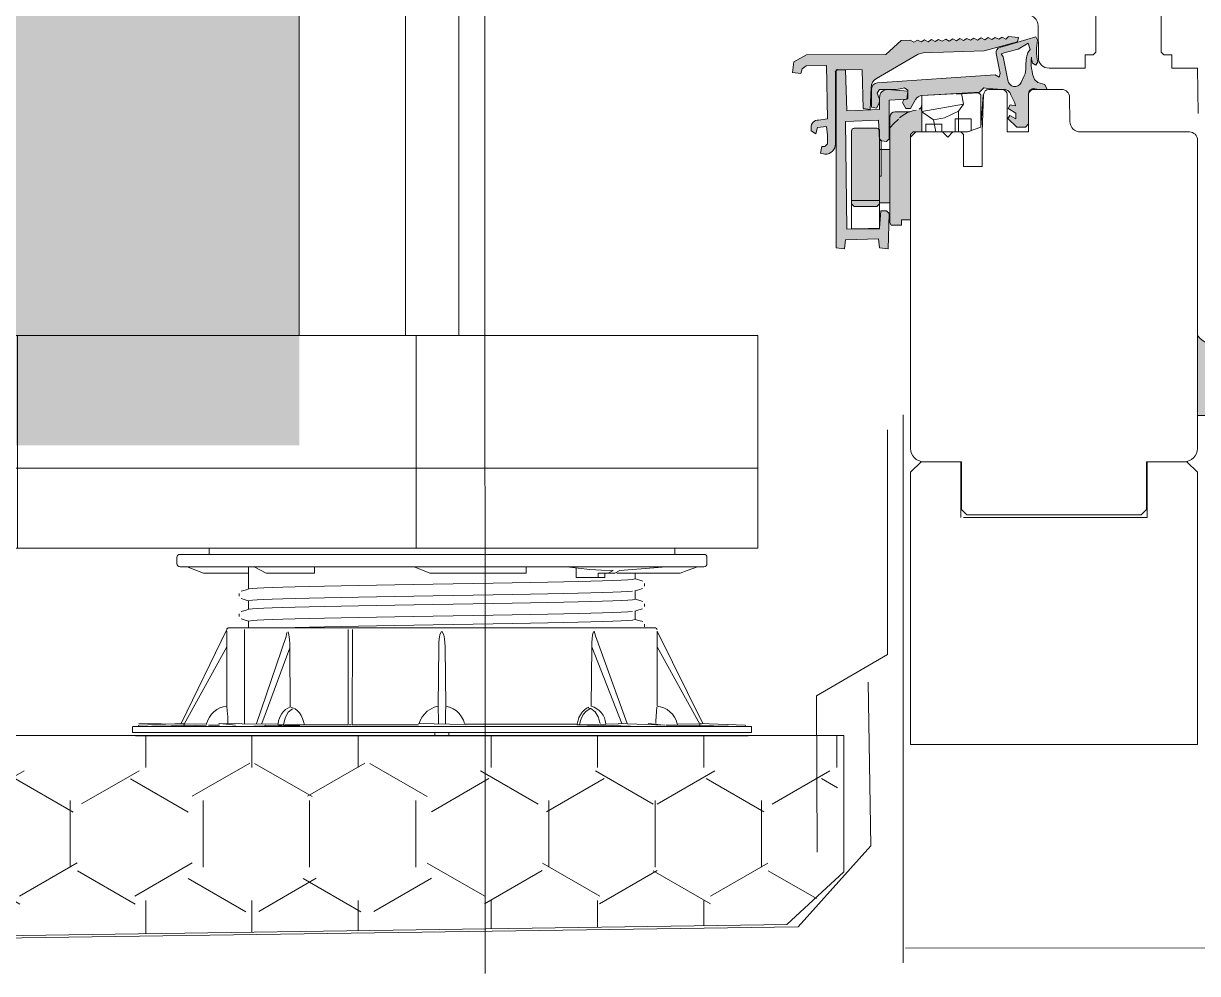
# Model space of a CAD drawing. Header units: metres. Extents: x -0.64 to 0.89, y -0.01 to 0.61.
# Drawn here: x 0.322104 to 0.326521, y 0.578645 to 0.582219 of the extents above; entities that cross this region are included whole.
import ezdxf
from ezdxf.xclip import XClip

# ---------------------------------------------------------------- set-up
doc = ezdxf.new("R2010")
doc.units = ezdxf.units.M
doc.header["$MEASUREMENT"] = 0
doc.header["$XCLIPFRAME"] = 0
doc.linetypes.add('Strich 2', pattern=[0.0028222222222216, 0.0014111111111108, -0.0014111111111108])
doc.linetypes.add('Strichlinie', pattern=[0.0015, 0.001, -0.0005])
for name, color, linetype in [('010 Aussenwände', 7, 'Continuous'), ('011_Stift 1.Grau', 7, 'Continuous'), ('011_Stift 1.Grau Neu', 7, 'Continuous'), ('013 Fenster', 7, 'Continuous'), ('015 Innenwände', 7, 'Continuous'), ('015 Innenwände Bauteilschraffuren', 7, 'Continuous'), ('030 Bodenaufbauten', 7, 'Continuous'), ('030 Bodenaufbauten Bauteilschraffuren', 7, 'Continuous'), ('915 Layout Zeichnungen Neu', 7, 'Continuous')]:
    doc.layers.add(name, color=color, linetype=linetype)
doc.linetypes.add('Bitumen - 1-Lag. 1_5', pattern='A,0,[6,51.6.4.1 Schutzraum1.Shx,S=1.587301587301587e-05,R=0,X=0,Y=0],-0.002,0', length=0.002)
doc.linetypes.add('Bitumen - 1-Lag. 3cm', pattern='A,0,[5,51.6.4.1 Schutzraum1.Shx,S=7.936507936507936e-06,R=0,X=0,Y=0],-0.001,0', length=0.001)
doc.linetypes.add('Bitumen - 2-Lag Details', pattern='A,0,[7,51.6.4.1 Schutzraum1.Shx,S=2.380952380952381e-05,R=0,X=0,Y=0],-0.003,0', length=0.003)

# ---------------------------------------------------------------- blocks, each defined once
blk = doc.blocks.new('Zeichnung_4_3', base_point=(-3.231419911170223, 0.5250452324629931))
at = {"layer": '010 Aussenwände', "linetype": 'Continuous', "lineweight": 0, "true_color": 0x000a16}
blk.add_hatch(color=168, dxfattribs=at).paths.add_polyline_path([(0.3215416671471121, 0.5806313476662766), (0.3231416675602303, 0.5806313476662766), (0.3231416675602303, 0.5888474517896617), (0.3215416672726359, 0.5888474517896617)])
at = {"layer": '011_Stift 1.Grau Neu', "linetype": 'Continuous', "lineweight": 13}
h = blk.add_hatch(color=7, dxfattribs=at)
h.paths.add_polyline_path([(0.3253171912477471, 0.5819952993964939, 0.3911943836921993), (0.3252944227863246, 0.5819702043645901), (0.325294937547747, 0.581904128516494), (0.3253137796797465, 0.5818995361870952), (0.3253215184877472, 0.5819141885764939, 0.2293752808464642), (0.3253224508075845, 0.5819402809402185), (0.3253153464277472, 0.5819564279964938), (0.3253244996477473, 0.5819704552164939), (0.3253878727677471, 0.5819704552164939), (0.3254024494788439, 0.5819722528153956), (0.3254183944877473, 0.5819762462364938), (0.3254307087800403, 0.5819680591410025), (0.3254309829477471, 0.5819349077964939), (0.3254164086077469, 0.5819308747164939), (0.3254112124553243, 0.5819218747164938), (0.3254242246077474, 0.5818993370164939), (0.3254415451017847, 0.5818993370164939), (0.3254606874277473, 0.5819324925094662, -0.2493042615822575), (0.3254843697497365, 0.581948028384519), (0.3257003308877473, 0.5819598986564939), (0.3257166966877474, 0.581976264436494), (0.3257328308256175, 0.5819734195591112), (0.3257877106277469, 0.5819704181364939, -0.348269757433644), (0.3258194143251858, 0.5819502881199241), (0.3258339919877473, 0.5819199169564939), (0.3258365864116972, 0.5819092937181328), (0.3258164027877473, 0.5819127227964939), (0.3258087540666827, 0.5818990546715589), (0.3258381346077472, 0.5818809390964939), (0.3258378281077472, 0.5818599210564939), (0.3258156822277471, 0.5818720487564939), (0.3258070841999565, 0.5818617725422813), (0.3258413860077471, 0.5818287015564939), (0.3258739359277474, 0.5818287015564939), (0.3258851938284355, 0.5818411159910521), (0.3258851875077471, 0.5819510403564939, -0.5058959464641909), (0.3259085025513007, 0.5819732449515541), (0.3259249910877475, 0.5819703375764939), (0.3259549912677473, 0.5819703376164939), (0.3259465701235431, 0.5819884971474324), (0.3259201618677476, 0.5819966972764938), (0.3259075320118465, 0.582008347985497, -0.1269273573634991), (0.3258966668955146, 0.5820914908988903, 0.03368388167557088), (0.325899952079622, 0.5820689583032371), (0.3259124100950128, 0.5820614267156524), (0.3259206207328957, 0.5820738642423272, -0.1221985569885546), (0.3259195277802776, 0.5821559854822881), (0.3259131989138409, 0.5821684146703998), (0.3257780299677471, 0.5821285916564939, 0.3886913043551709), (0.325763510192687, 0.5821058001929406), (0.3257788435877473, 0.5820298401164938), (0.325774687536537, 0.5820165995342252), (0.3257595174477474, 0.5820250362164939)])
h.paths.add_polyline_path([(0.3257819853677471, 0.5821043413564939), (0.325797475027747, 0.5821089553364939), (0.3258465086277469, 0.5821220938364939), (0.3258843245677472, 0.5821439268764939), (0.3258917486077473, 0.5821201575364939), (0.3258828843057073, 0.582109800199567, 0.08385906156822966), (0.3258756539629686, 0.5820547004073847, -0.1219092960620485), (0.3258690016088739, 0.5820218057731855), (0.325857148087747, 0.5819963858364938, -0.765520075762058), (0.3258076961505565, 0.5820049625259264), (0.3257900475277471, 0.582093509956494)], flags=0)
at = {"layer": '013 Fenster', "linetype": 'Continuous', "lineweight": 0, "true_color": 0x2f2f2f}
blk.add_hatch(color=250, dxfattribs=at).paths.add_polyline_path([(0.3267211898452729, 0.5807444448482191), (0.3267211891505464, 0.5810444466811778, -0.4584864010095686), (0.3265211891190325, 0.5810444491407414), (0.3265211898452685, 0.5807444466811779)])
at = {"layer": '015 Innenwände Bauteilschraffuren', "linetype": 'Continuous', "lineweight": 0, "true_color": 0x000000}
h = blk.add_hatch(dxfattribs=at)
h.set_pattern_fill('Dämmstoff__Polystyrol_XP_F1', color=18, style=0, pattern_type=2)
h.set_pattern_definition([(90.0000000000002, (-3.231419911170223, 0.5250452324629931), (-0.0004330127018922201, 0), [0.00025, -0.0005]), (90.0000000000002, (-3.231636417517283, 0.5254202324629931), (-0.0004330127018922201, 0), [0.00025, -0.0005]), (150.0000000000003, (-3.231419911170223, 0.525295232462993), (0.0002165063509461079, 0.0003750000000000019), [0.00025, -0.0005]), (150.0000000000003, (-3.231852923864343, 0.525295232462993), (0.0002165063509461079, 0.0003750000000000019), [0.00025, -0.0005]), (210.0000000000005, (-3.231419911170223, 0.5250452324629931), (-0.0002165063509461131, 0.0003749999999999989), [0.00025, -0.0005]), (210.0000000000005, (-3.231852923864343, 0.5250452324629931), (-0.0002165063509461131, 0.0003749999999999989), [0.00025, -0.0005])])
h.paths.add_polyline_path([(0.3211416680040986, 0.5795405352726714), (0.3211416680040986, 0.5787744848788887), (0.3249759332859465, 0.5788296054533507), (0.3251905801291199, 0.5790276598741291), (0.3251905801291199, 0.5795405352726714)])
at = {"layer": '030 Bodenaufbauten Bauteilschraffuren', "linetype": 'Continuous', "lineweight": 0, "true_color": 0x000000}
h = blk.add_hatch(dxfattribs=at)
h.set_pattern_fill('Kunststein__Betonwerkste_25', color=18, style=0, pattern_type=2)
h.set_pattern_definition([(0, (-3.231419911170223, 0.5250452324629931), (0, 0.0015), []), (90.0000000000002, (-3.231419911170223, 0.5250452324629931), (-0.0015, 0), [])])
h.paths.add_polyline_path([(0.3148671909834531, 0.5810450802269763), (0.3148671905274774, 0.5802450804418708), (0.3248671905771503, 0.5802450804418708), (0.3248671905771503, 0.5810450802269763)])
at = {"layer": '915 Layout Zeichnungen Neu', "linetype": 'Continuous', "lineweight": 13, "true_color": 0x9f9f9f}
for points in [[(0.3250021905771505, 0.582074437365321), (0.3249971905771507, 0.5820344181274346), (0.3250291905771507, 0.5820304181274346), (0.3250331905771509, 0.5820484566032075), (0.3250489803416179, 0.5820598822290497), (0.3251251905771504, 0.5820604181274346), (0.3251291905771505, 0.5818594181274346), (0.3250951905771506, 0.5818554181274346, 0.4142135623730951), (0.3250671905771507, 0.5818274181274345), (0.3250671905771507, 0.5818145417863995), (0.3250855636305783, 0.581803763945604), (0.3250911905771505, 0.5818274181274345), (0.3251251905771504, 0.5818314181274346), (0.3251291905771505, 0.5817664181274345), (0.3251191905771509, 0.5817564181274346), (0.325107190577151, 0.5817564181274346), (0.3251031905771509, 0.5817304181274345), (0.3251191905771509, 0.5817264181274346, 0.4142135623730951), (0.3251591905771511, 0.5817664181274345), (0.3251591905771511, 0.5820344181274346), (0.3251667905771507, 0.5820452181274346), (0.3252591905771509, 0.5820444181274347), (0.3252631905771506, 0.5818984181274346), (0.3252891905771507, 0.5818944181274346), (0.3252931905771508, 0.581977324116667, -0.2679491924311354), (0.3253131905771509, 0.5820119651328184), (0.3254703206697518, 0.5821026842340795), (0.3254889246898842, 0.5821080188510088), (0.3257184745526107, 0.5821160349088519), (0.3258442258533312, 0.5821496237320813), (0.3258471905771505, 0.5821664181274345), (0.3258103845992686, 0.5821692749556203), (0.3258002138129079, 0.582160085975492), (0.3257866409944006, 0.5821672735236668), (0.3257736026166129, 0.5821591566920403), (0.325760029798106, 0.5821663442402152), (0.3257469914203175, 0.5821582274085885), (0.3257334186018106, 0.5821654149567634), (0.3257203802240229, 0.5821572981251368), (0.3257068074055156, 0.5821644856733118), (0.325693769027728, 0.5821563688416851), (0.3256801962092211, 0.58216355638986), (0.325667157831433, 0.5821554395582335), (0.3256535850129256, 0.5821626271064083), (0.325640546635138, 0.5821545102747816), (0.3256269738166311, 0.5821616978229566), (0.3256139354388425, 0.58215358099133), (0.3256003626203356, 0.5821607685395049), (0.325587324242548, 0.5821526517078782), (0.3255737514240407, 0.5821598392560531), (0.3255607130462526, 0.5821517224244266), (0.3255471402277461, 0.5821589099726014), (0.325534101849958, 0.5821507931409747), (0.3255205290314507, 0.5821579806891497), (0.325507490653663, 0.5821498638575231), (0.3254939178351561, 0.5821570514056981), (0.3254808794573676, 0.5821489345740714), (0.3254673066388607, 0.5821561221222462), (0.325454268261073, 0.5821480052906197), (0.3254406954425657, 0.5821551928387946), (0.3254057152734764, 0.5821551435913738), (0.3253483621500259, 0.5821015897003098), (0.3250498700690754, 0.5821004181274346)], [(0.3251611892099731, 0.5820446017067016), (0.3251611892099731, 0.5813744195946123), (0.3251931892099731, 0.5813704195946123), (0.3251971892099728, 0.5814044195946124), (0.3253211892099728, 0.5814084195946125), (0.3253251892099729, 0.5813744195946123), (0.3253571892099729, 0.5813704195946123), (0.325361189209973, 0.5815044195946124), (0.3253511892099734, 0.5815144195946125), (0.325329189209973, 0.5815144195946125), (0.3253251892099729, 0.5814484195946124), (0.3252011892099729, 0.5814444195946125), (0.3251971892099728, 0.5818504195946124), (0.3253211892099728, 0.5818544195946124), (0.3253251892099729, 0.5817784195946124), (0.3253511892099734, 0.5817744195946124), (0.325361189209973, 0.5817844195946125), (0.325361189209973, 0.5819304195946124), (0.3254271892099729, 0.5819344195946125), (0.325431189209973, 0.5819644195946125), (0.3253551892099726, 0.5819704195946124, 0.4142135623730951), (0.3253251892099729, 0.5819404195946124), (0.3253251892099729, 0.5818944195946124), (0.3252011892099729, 0.5818904195946124), (0.3251971892099728, 0.582044579715666)], [(0.3253631906680914, 0.5816444181364938), (0.3254411906680916, 0.5816444181364938), (0.3254411906680916, 0.5818004181364939), (0.3254511906680917, 0.5818104181364938), (0.3254844078716421, 0.5818104181364938), (0.3254844078716421, 0.5818865962006744), (0.3254804722441436, 0.5819014718253289), (0.3254709962030855, 0.58189449480859), (0.3254593502863004, 0.581892413827409), (0.3254491209848478, 0.5818900534834759), (0.3254395042760923, 0.5818869446959392), (0.3254277543886257, 0.5818818637576001), (0.3254170707090451, 0.58187585103177), (0.3254073013647156, 0.5818689717497723), (0.325398418889816, 0.5818613021578686), (0.3253661196002797, 0.5818290526961668)], [(0.3253632003099494, 0.5818224206547733), (0.325396335952695, 0.5818592690485823), (0.3254049977167206, 0.581867125388612), (0.3254145445211485, 0.5818742094244853), (0.3254249941690519, 0.5818804462160961), (0.3254364481313781, 0.5818857649054424), (0.3253841711982886, 0.5818864181364939, 0.4064836630506998), (0.3253641782010295, 0.5818669473440182)], [(0.325219247779442, 0.5818144181364938), (0.325219247779442, 0.5816444181364938), (0.3253252477794422, 0.5816444181364938), (0.3253252477794422, 0.5818144181364938), (0.3253152477794417, 0.5818244181364939), (0.3252292477794416, 0.5818244181364939)], [(0.3253252477794422, 0.5817444181364939), (0.3253311906680052, 0.5817784752479307)], [(0.3253252477794422, 0.5816444181364938), (0.3253311906680914, 0.5817444181364939)], [(0.3253631906680914, 0.5817444181364939), (0.3253311906680914, 0.5817444181364939), (0.3253311906680914, 0.5816444181364938), (0.3253631906680914, 0.5816444181364938)], [(0.3253252477794422, 0.5815532049612532), (0.3253252477794422, 0.5816444181364938), (0.325219247779442, 0.5816444181364938), (0.325219247779442, 0.5815532049612532)], [(0.3253631906680914, 0.5816444181364938), (0.3253252477794422, 0.5816444181364938), (0.3253252477794422, 0.5815444181364938), (0.3253631906680914, 0.5815444181364938)], [(0.3254411906680916, 0.5816444181364938), (0.3253631906680914, 0.5816444181364938), (0.3253631906680914, 0.5814693066269819), (0.3253692044370236, 0.5814604181364939), (0.3254071906680918, 0.5814604181364939), (0.3254071906680918, 0.5814804181364938), (0.3254411906680916, 0.5814804181364938)], [(0.3253152477794417, 0.5815301478407836), (0.3253252477794422, 0.5815406855776994), (0.3253252477794422, 0.5815532049612532), (0.325219247779442, 0.5815532049612532), (0.325219247779442, 0.5815406855776994), (0.3252292477794416, 0.5815301478407836)]]:
    blk.add_hatch(color=253, dxfattribs=at).paths.add_polyline_path(points)
h = blk.add_hatch(color=253, dxfattribs=at)
h.paths.add_polyline_path([(0.3253171912477471, 0.5819952993964939, 0.3911943836859073), (0.3252944227863246, 0.5819702043645907), (0.325294937547747, 0.581904128516494), (0.3253137796797465, 0.5818995361870952), (0.3253215184877472, 0.5819141885764939, 0.2293752808582708), (0.325322450807584, 0.5819402809402199), (0.3253153464277472, 0.5819564279964938), (0.3253244996477469, 0.5819704552164939), (0.3253878727677471, 0.5819704552164939), (0.3254024494788434, 0.5819722528153956), (0.3254183944877473, 0.5819762462364938), (0.3254307087800403, 0.5819680591410025), (0.3254309829477471, 0.5819349077964939), (0.3254164086077469, 0.5819308747164939), (0.3254112124553243, 0.5819218747164938), (0.3254242246077474, 0.5818993370164939), (0.3254415451017847, 0.5818993370164938), (0.3254606874277473, 0.5819324925094662, -0.2493042615823128), (0.3254843697497365, 0.581948028384519), (0.3257003308877473, 0.5819598986564939), (0.3257166966877474, 0.581976264436494), (0.3257328302759985, 0.5819734207397269), (0.3257877106277469, 0.5819704181364939, -0.3482697574338728), (0.3258194143251858, 0.5819502881199241), (0.3258339919877473, 0.5819199169564939), (0.3258365864116972, 0.5819092937181328), (0.3258164027877473, 0.5819127227964939), (0.3258087540666832, 0.5818990546715589), (0.3258381346077472, 0.5818809390964939), (0.3258378281077472, 0.5818599210564939), (0.3258156822277471, 0.5818720487564939), (0.3258070841999565, 0.5818617725422816), (0.3258413860077471, 0.5818287015564939), (0.3258739359277474, 0.5818287015564939), (0.3258851938284355, 0.5818411159910521), (0.3258851875077471, 0.5819510403564939, -0.5058959464921532), (0.3259085025513024, 0.5819732449515538), (0.3259249910877475, 0.5819703375764939), (0.3259549912677473, 0.5819703376164939), (0.3259465701235431, 0.5819884971474324), (0.3259201618677476, 0.5819966972764938), (0.3259075320118465, 0.582008347985497, -0.1269273573634854), (0.3258966668955146, 0.5820914908988903, 0.03368388167557088), (0.325899952079622, 0.5820689583032371), (0.3259124100950128, 0.5820614267156524), (0.3259206207328957, 0.5820738642423272, -0.1221985569885054), (0.3259195277802776, 0.582155985482288), (0.3259131989138409, 0.5821684146703998), (0.3257780299677471, 0.5821285916564939, 0.3886913043551822), (0.325763510192687, 0.5821058001929406), (0.3257788435877473, 0.5820298401164938), (0.325774687536537, 0.5820165995342252), (0.3257595174477474, 0.5820250362164939)])
h.paths.add_polyline_path([(0.3257819853677471, 0.5821043413564939), (0.325797475027747, 0.5821089553364939), (0.3258465086277469, 0.5821220938364939), (0.3258843245677472, 0.5821439268764939), (0.3258917486077473, 0.5821201575364939), (0.3258828843057073, 0.582109800199567, 0.08385906156822966), (0.3258756539629686, 0.5820547004073847, -0.1219092960632082), (0.3258690016088739, 0.5820218057731852), (0.325857148087747, 0.5819963858364938, -0.7655200757619199), (0.3258076961505565, 0.5820049625259264), (0.3257900475277471, 0.5820935099564938)], flags=0)
at = {"layer": '010 Aussenwände', "color": 7, "linetype": 'Strich 2', "lineweight": 13, "ltscale": 1000}
blk.add_line((0.3225144993408125, 0.5795737513938071), (0.3225144993408125, 0.5795514627488276), dxfattribs=at)
at = {"layer": '011_Stift 1.Grau', "color": 152, "linetype": 'Continuous', "lineweight": 13, "ltscale": 1000, "true_color": 0x0365dd}
blk.add_line((0.3231416664061081, 0.5810450801889832), (0.3231416664061081, 0.5888474510457452), dxfattribs=at)
at = {"layer": '011_Stift 1.Grau', "color": 7, "linetype": 'Continuous', "lineweight": 20, "ltscale": 1000}
for p, q in [((0.3235416669230031, 0.5810450811187713), (0.3235416669230031, 0.5888474518728133)), ((0.3248671896442039, 0.5810450804376559), (0.3248671896442039, 0.5802450807039068))]:
    blk.add_line(p, q, dxfattribs=at)
at = {"layer": '011_Stift 1.Grau', "color": 7, "linetype": 'Strich 2', "lineweight": 13, "ltscale": 1000}
for p, q in [((0.3237416684844734, 0.5810450808209218), (0.3237416684844734, 0.5888474514418474)), ((0.3238383391430442, 0.5888474509998888), (0.3238416490927103, 0.5786453351904635))]:
    blk.add_line(p, q, dxfattribs=at)
at = {"layer": '011_Stift 1.Grau', "color": 7, "linetype": 'Continuous', "lineweight": 13, "ltscale": 1000}
for p, q in [((0.3226812698487697, 0.5802098886659826), (0.3226812698487697, 0.5801864265987782)), ((0.3226930019452544, 0.5802216186367024), (0.3246637773266604, 0.5802216186367024)), ((0.3246755072973802, 0.5801864265987782), (0.3246755072973802, 0.5802098886659826)), ((0.3246637773266604, 0.5801746966280583), (0.3226930019452544, 0.5801746966280583)), ((0.3229510783072087, 0.5801512345608539), (0.3227811722960235, 0.5801512345608539)), ((0.3229510783072087, 0.5801746966280583), (0.3229510783072087, 0.5800914963156261)), ((0.3243229704463167, 0.5801609216715045), (0.3243040405098797, 0.5801512345608539)), ((0.3244056988389412, 0.5801292775351988), (0.3244056988389412, 0.5801512345608539)), ((0.3246013351084794, 0.5801605475368821), (0.3246402025939162, 0.5801746966280583)), ((0.3244408913231003, 0.580102365412773), (0.3244408913230927, 0.5801121421512504)), ((0.3229158862489028, 0.5800740501621567), (0.3229158862489099, 0.5800642617488279)), ((0.3244056988389412, 0.5800533707221394), (0.3244056988389412, 0.5800849383309087)), ((0.3229510783072087, 0.580046814863187), (0.3229510783072087, 0.5800152451286528)), ((0.3244056988389412, 0.5799771195351662), (0.3244056988389412, 0.5800086892697003)), ((0.3244408913231558, 0.5800261151705364), (0.3244408913231491, 0.5800358919090137)), ((0.3229158862489587, 0.57999779991992), (0.3229158862489658, 0.5799880115065912)), ((0.3229510783072087, 0.5799705636762137), (0.3229510783072087, 0.5799450800065891)), ((0.3228748292460004, 0.5799450800065891), (0.3244819500259145, 0.5799450800065891)), ((0.3229362043302014, 0.5799392150212291), (0.3229362064559663, 0.5795860787044639)), ((0.3244408913232117, 0.5799498649282997), (0.3244408913232046, 0.5799596416667769)), ((0.3230918018178427, 0.5799129384412968), (0.3229807646140412, 0.5795860787044639)), ((0.3242422423984635, 0.5798740029313831), (0.3242404142406493, 0.5796507253408465)), ((0.3243556668362481, 0.5795860787044639), (0.3242422423984635, 0.5798740029313831)), ((0.3243759360045723, 0.5795860787044639), (0.3242567061028451, 0.5799151343564387)), ((0.3231061103413865, 0.5798696599936918), (0.3230010167762462, 0.5795860787044639)), ((0.3231079321219061, 0.5796487590083137), (0.3231061103413865, 0.5798696599936918)), ((0.3248426753233737, 0.5795737620226317), (0.3225141082000709, 0.5795737620226317)), ((0.3227027758359844, 0.5795860790362927), (0.3227027695216189, 0.5795833936287123)), ((0.3227919095345349, 0.5795791380820645), (0.322708148020169, 0.5795775161234455)), ((0.3227926702387607, 0.5795808001726422), (0.322791089681906, 0.579580800172641)), ((0.322839065758509, 0.5795802744423197), (0.3228424603361617, 0.5795799809218225)), ((0.3230148512542173, 0.5795837424888385), (0.3230619964681758, 0.5795850115704839)), ((0.3230651489775229, 0.5795791380820645), (0.3230153805696774, 0.5795777945986474)), ((0.3230616563457918, 0.5795808004302165), (0.323082437823457, 0.5795808004302165)), ((0.3231615035231582, 0.5795808004302165), (0.3230873504661415, 0.5795808004302165)), ((0.3237221038653669, 0.5795741042707806), (0.3236346775323128, 0.5795741042707806)), ((0.3237663729194153, 0.5795835107804643), (0.3241868704743409, 0.5795835107804643)), ((0.3237679487150174, 0.5795761244582142), (0.3237695752512675, 0.5795760204877529)), ((0.3242694309315381, 0.5795808004302165), (0.3241865834960793, 0.5795808004302165)), ((0.3242743456999876, 0.5795808004302165), (0.3242951250518879, 0.5795808004302165)), ((0.3242947849295039, 0.5795850115704839), (0.3243419322692273, 0.5795837424888385)), ((0.3245194612733449, 0.5795741042707806), (0.3244576419042797, 0.5795741042707806)), ((0.3245656934343253, 0.5795808001739414), (0.3245641128774706, 0.5795808001739402)), ((0.3246489437391862, 0.5795775118719158), (0.3245648739889097, 0.5795791380820645)), ((0.3246540136132343, 0.5795833936311924), (0.3246540072895523, 0.5795860790377224))]:
    blk.add_line(p, q, dxfattribs=at)
at = {"layer": '011_Stift 1.Grau', "color": 7, "linetype": 'Bitumen - 1-Lag. 3cm', "lineweight": 13, "ltscale": 1000, "flags": 128}
for points in [[(0.3254133030781112, 0.5807471074858985), (0.3254133361608855, 0.578685509922363)], [(0.3254226732945593, 0.5787406781657913), (0.3288110048710924, 0.5787444835014883)]]:
    blk.add_lwpolyline(points, dxfattribs=at)
at = {"layer": '011_Stift 1.Grau', "color": 151, "linetype": 'Bitumen - 1-Lag. 1_5', "lineweight": 13, "ltscale": 1000, "flags": 128}
blk.add_lwpolyline([(0.3253547726912327, 0.5806897637641498), (0.3253547726912327, 0.5798455288656255), (0.3250875896239718, 0.5796897637641498), (0.3250897300218853, 0.5791019504424513)], dxfattribs=at)
at = {"layer": '011_Stift 1.Grau', "color": 7, "linetype": 'Continuous', "lineweight": 13, "ltscale": 1000, "flags": 128}
for points in [[(0.3236636860383104, 0.5802450804412183), (0.3228024534409299, 0.5802450804405872), (0.3228024534409468, 0.5802216188240719)], [(0.3245543241308604, 0.5802216188253556), (0.3245543241308435, 0.5802450804418708), (0.3236636860383104, 0.5802450804412183)], [(0.3227811728039875, 0.5801512339745126), (0.3227197339752639, 0.580174695590983)], [(0.3229716102028215, 0.5801746955911675), (0.3230169798148914, 0.5801512339746855), (0.3231992737850296, 0.580151233974819), (0.3231992737850122, 0.5801746955913343)], [(0.3236327955866352, 0.5801512339751367), (0.3235735848726655, 0.5801746955916086)], [(0.3239953477116249, 0.5801746955919176), (0.3239953477116422, 0.5801512339754024), (0.3236327955866352, 0.5801512339751367)], [(0.3243229710305155, 0.5801609208518322), (0.3242790927732404, 0.5801621185197208), (0.324257005387361, 0.5801632968032736), (0.3242348558450137, 0.5801648604413983), (0.3241471157310478, 0.5801746955920288)], [(0.3242912513570979, 0.5801512339756192), (0.3242912513571099, 0.5801348108440589), (0.3241830867244171, 0.5801348108439797), (0.3241830867243909, 0.5801708489053803)], [(0.3243477130303205, 0.5801609208518503), (0.3243287828372909, 0.5801512339756466), (0.324266509357293, 0.580151233975601), (0.3242665093573049, 0.5801348108440407)], [(0.3246012709749913, 0.5801607224132433), (0.3245753601933017, 0.5801512339758274), (0.3243365853833153, 0.5801512339756524)], [(0.3245235683204557, 0.5801746955923047), (0.3243477130303205, 0.5801609208518503)], [(0.3229531718878627, 0.580091842277734), (0.322965232263746, 0.5800935062789537), (0.3229833269766136, 0.5800946390957591), (0.3230081505230218, 0.5800957859472708), (0.3230403609848169, 0.5800970058484975), (0.3230798283493654, 0.5800982827467711), (0.3231261751981949, 0.5800995977246924), (0.3231787818944571, 0.5801009298617753), (0.3232368120173472, 0.5801022573116107), (0.3232992561528927, 0.5801035584821547), (0.3233649892820507, 0.5801048131874648), (0.3234328350605891, 0.5801060036446224), (0.3235016509140354, 0.5801071162638431), (0.3235725432536065, 0.5801082459821045), (0.3236460177874618, 0.5801094517090912), (0.3237210210407566, 0.5801107180796281), (0.3237963797146857, 0.5801120267175697), (0.3238708571618822, 0.580113357040745), (0.3239432186721278, 0.5801146873014547), (0.3240122987883542, 0.5801159957552189), (0.3240770630067584, 0.5801172618297464), (0.3241366572114064, 0.5801184671640417), (0.3241904399911295, 0.5801195964118135), (0.3242389548285276, 0.5801207094079663), (0.3242828701058738, 0.5801219002760388), (0.3243212063139627, 0.5801231552990904), (0.3243530837348043, 0.5801244566784547), (0.3243777932780172, 0.5801257842170051), (0.3243948435591828, 0.5801271163176207), (0.3244048290042487, 0.5801292768896084)], [(0.3244045113674043, 0.5800845824530523), (0.3244190817414427, 0.5800889605430767), (0.3244336530002379, 0.5800933386286695)], [(0.3244337540859696, 0.5801211919720871), (0.3244191854721241, 0.5801255688941125), (0.3244056988967863, 0.5801296209559135)], [(0.3229230460985457, 0.5800552374200818), (0.3229376178509478, 0.5800508591781182), (0.3229510786752168, 0.5800468144908276)], [(0.3229522483511449, 0.58009184714122), (0.3229376799235708, 0.5800874700216855), (0.3229231106019266, 0.5800830928957323)], [(0.3229514621565999, 0.5800471628652155), (0.3229652322637779, 0.5800495157479892), (0.322983326976646, 0.5800506485647946), (0.3230081505230542, 0.580051795416304), (0.3230403609848485, 0.5800530153175307), (0.3230798283493979, 0.5800542922158066), (0.3231261751982273, 0.580055607193728), (0.3231787818944891, 0.5800569393308108), (0.3232368120173792, 0.5800582667806508), (0.3232992561529251, 0.5800595679511902), (0.3233649892820822, 0.5800608226564912), (0.3234328350606215, 0.5800620131136397), (0.3235016509140674, 0.5800631257328672), (0.3235725432536389, 0.5800642554511537), (0.3236460177874938, 0.5800654611781176), (0.323721021040789, 0.5800667275486795), (0.3237963797147181, 0.5800680361865528), (0.3238708571619138, 0.5800693665098146), (0.3239432186721602, 0.5800706967705334), (0.3240122987883867, 0.5800720052242294), (0.3240770630067904, 0.5800732712987683), (0.3241366572114388, 0.5800744766330477), (0.3241904399911615, 0.5800756058805967), (0.32423895482856, 0.5800767188770177), (0.3242828701059057, 0.5800779097449971), (0.3243212063139951, 0.5800791647681988), (0.3243530837348367, 0.5800804661473834), (0.3243777932780487, 0.5800817936857905), (0.3243948435592152, 0.5800831257865402)], [(0.3229531718879191, 0.5800155920354974), (0.3229652322638019, 0.580017256036717), (0.3229833269766691, 0.5800183888535224), (0.3230081505230782, 0.5800195357050342), (0.3230403609848724, 0.5800207556062608), (0.3230798283494209, 0.5800220325045343), (0.3231261751982508, 0.5800233474824558), (0.3231787818945127, 0.5800246796195386), (0.3232368120174027, 0.580026007069374), (0.3232992561529486, 0.5800273082399179), (0.3233649892821062, 0.5800285629452281), (0.323432835060645, 0.5800297534023857), (0.3235016509140909, 0.5800308660216064), (0.3235725432536629, 0.5800319957398679), (0.3236460177875178, 0.5800332014668544), (0.3237210210408126, 0.5800344678373914), (0.3237963797147421, 0.5800357764753329), (0.3238708571619378, 0.5800371067985083), (0.3239432186721838, 0.580038437059218), (0.3240122987884102, 0.5800397455129822), (0.3240770630068139, 0.5800410115875098), (0.3241366572114623, 0.580042216921805), (0.324190439991185, 0.5800433461695769), (0.3242389548285836, 0.5800444591657296), (0.3242828701059297, 0.5800456500338022), (0.3243212063140186, 0.5800469050568537), (0.3243530837348607, 0.580048206436218), (0.3243777932780727, 0.5800495339747683), (0.3243948435592388, 0.580050866075384), (0.3244048290043042, 0.5800530266473716)], [(0.324433752502777, 0.5800449422021282), (0.3244191834139571, 0.5800493192677196), (0.3244056988968418, 0.5800533707136767)], [(0.3229522483512013, 0.5800155968989832), (0.3229376799236263, 0.5800112197794488), (0.3229231106019825, 0.5800068426534957)], [(0.3229514621566558, 0.5799709126229787), (0.3229652322638339, 0.5799732655057526), (0.3229833269767015, 0.5799743983225579), (0.3230081505231102, 0.5799755451740674), (0.3230403609849049, 0.579976765075294), (0.3230798283494534, 0.5799780419735698), (0.3231261751982828, 0.5799793569514913), (0.3231787818945451, 0.5799806890885741), (0.3232368120174351, 0.579982016538414), (0.3232992561529806, 0.5799833177089534), (0.3233649892821386, 0.5799845724142545), (0.3234328350606774, 0.579985762871403), (0.3235016509141233, 0.5799868754906305), (0.3235725432536949, 0.579988005208917), (0.3236460177875502, 0.5799892109358809), (0.323721021040845, 0.5799904773064428), (0.323796379714774, 0.5799917859443161), (0.3238708571619702, 0.5799931162675779), (0.3239432186722162, 0.5799944465282967), (0.3240122987884422, 0.5799957549819926), (0.3240770630068464, 0.5799970210565316), (0.3241366572114948, 0.579998226390811), (0.3241904399912174, 0.57999935563836), (0.3242389548286155, 0.580000468634781), (0.3242828701059621, 0.5800016595027603), (0.324321206314051, 0.580002914525962), (0.3243530837348927, 0.5800042159051467), (0.3243777932781051, 0.5800055434435537), (0.3243948435592712, 0.5800068755443035)], [(0.3244045113674598, 0.5800083322108156), (0.3244190817414982, 0.5800127103008399), (0.3244336530002938, 0.5800170883864327)], [(0.3229230460986012, 0.579978987177845), (0.3229376178510042, 0.5799746089358814), (0.3229510786752727, 0.5799705642485908)], [(0.3230574291613091, 0.5799450802456241), (0.3230798283494773, 0.5799457822622976), (0.3231261751983068, 0.5799470972402191), (0.3231787818945686, 0.579948429377302), (0.3232368120174591, 0.5799497568271372), (0.3232992561530046, 0.5799510579976812), (0.3233649892821622, 0.5799523127029914), (0.3234328350607014, 0.579953503160149), (0.3235016509141468, 0.5799546157793697), (0.3235725432537184, 0.5799557454976312), (0.3236460177875733, 0.5799569512246178), (0.323721021040869, 0.5799582175951548), (0.323796379714798, 0.5799595262330962), (0.3238708571619937, 0.5799608565562715), (0.3239432186722397, 0.5799621868169812), (0.3240122987884662, 0.5799634952707454), (0.3240770630068699, 0.579964761345273), (0.3241366572115187, 0.5799659666795683), (0.324190439991241, 0.5799670959273402), (0.3242389548286395, 0.5799682089234929), (0.3242828701059852, 0.5799693997915654), (0.324321206314075, 0.5799706548146171), (0.3243530837349162, 0.5799719561939813), (0.3243777932781287, 0.5799732837325317), (0.3243948435592952, 0.5799746158331472), (0.3244048290043606, 0.5799767764051349)], [(0.3244337540860811, 0.5799686914876137), (0.324419185472236, 0.579973068409639), (0.3244056988968977, 0.57997712047144)], [(0.3228689630141348, 0.5799392150369518), (0.3226969179566885, 0.5795860790362883)], [(0.3228689630420791, 0.5799333497677364), (0.3228689980411912, 0.5799196714492697), (0.3228690268563237, 0.5799038136593978), (0.3228690473416389, 0.5798901162150603), (0.3228690537491503, 0.5798740028862969)], [(0.3230920642426298, 0.5799129021696462), (0.3230943939460396, 0.5799276342129326)], [(0.3231061103714348, 0.5798696605255015), (0.3231057926507259, 0.5798868411243988), (0.3231048462631327, 0.579901607550764), (0.3231029690707121, 0.5799185863222925), (0.3231000374441897, 0.5799307591902955)], [(0.3233261966761152, 0.579583284603146), (0.3233261938949914, 0.5799392150372868)], [(0.3235906834583706, 0.5795805796810658), (0.3233405885342484, 0.5795805796808826), (0.3233417817203197, 0.5799392150372983)], [(0.3236664595694903, 0.5798740028868812), (0.3236669027765782, 0.5798901295469727), (0.3236682265157009, 0.5799038436406599), (0.3236708787361171, 0.5799197575060799), (0.323675037724704, 0.5799310650286079)], [(0.3236785917634055, 0.5799333497683296), (0.3236859190555297, 0.5799196714498683), (0.3236885545401034, 0.579903813659996), (0.323689881056318, 0.5798901162156618), (0.3236903235556245, 0.5798740028868987)], [(0.3242422426266285, 0.5798740028873031), (0.3242425605615171, 0.5798901295473946), (0.3242435083164033, 0.5799038436410815), (0.3242454041911298, 0.5799197575065033), (0.3242483647724543, 0.5799310650290007)], [(0.3242509543428111, 0.5799333604318763), (0.3242567057533234, 0.5799151352852893)], [(0.3244877293852779, 0.5798740028874829), (0.3244877357927654, 0.5798901295475742), (0.3244877507629003, 0.5799038436412605), (0.3244877797177073, 0.5799197575066808), (0.3244878076201236, 0.579931065029083)], [(0.3246598651688481, 0.5795860790377266), (0.3244878145584749, 0.5799333496340103)], [(0.3228690952304216, 0.579650725162378), (0.3228690952302578, 0.579874002886297), (0.3227081348709713, 0.5795833624579021), (0.3227932909280002, 0.5795850110884829)], [(0.3236664595694903, 0.5798740028868812), (0.32366391663993, 0.5796507251629603)], [(0.3236928664855121, 0.5796507251629816), (0.3236903235556245, 0.5798740028868987)], [(0.3245634922068508, 0.5795850110667334), (0.3246486482545685, 0.579583362459324), (0.3244877293852779, 0.5798740028874829), (0.3244877293854413, 0.5796507251635663)], [(0.3228690952304216, 0.5796507251623803), (0.322870817804668, 0.5796329152522652), (0.3228716206140483, 0.579622791168833), (0.3228723933044573, 0.5796109944228875), (0.3228730510976017, 0.5795978680154855), (0.3228734385464276, 0.5795860790364336)], [(0.3230824375674102, 0.5795808001728545), (0.3230887293591875, 0.5796066291770825), (0.3231003705374524, 0.5796277234951402), (0.323116239473177, 0.5796414076877605)], [(0.3231079314518195, 0.5796487594803988), (0.3231260193194725, 0.5796407395246633), (0.3231344038396657, 0.5796340196845893), (0.3231419769078139, 0.5796257402200466), (0.323148636553408, 0.5796159603702247), (0.32315408886967, 0.5796050495202913), (0.3231582557558896, 0.5795930867676116), (0.3231609641816444, 0.5795804081582766)], [(0.3235934258028799, 0.5795860790369453), (0.3235969582069513, 0.5795973507720613), (0.3236037442888819, 0.5796106354784905), (0.3236231920923633, 0.5796325377756762), (0.323648881116831, 0.579646848694152), (0.32366391663993, 0.5796507251629603)], [(0.3236928664855121, 0.5796507251629816), (0.3237070258017116, 0.5796471538455672), (0.3237207686490842, 0.5796410956450802), (0.3237329417522585, 0.579633054055906), (0.3237438951301987, 0.5796227911694721), (0.3237526963054882, 0.5796111800869966), (0.3237596123162505, 0.5795978680161351), (0.3237635407186987, 0.579585471817216)], [(0.3241868708897333, 0.5795835118335314), (0.3241941317785306, 0.5796076268738761), (0.3241997313927554, 0.5796184229958494), (0.3242063903957235, 0.5796279565954113), (0.3242140287030053, 0.5796361613474765), (0.3242223322540041, 0.5796427376163731), (0.3242312062680202, 0.5796476404060239)], [(0.3242358489948778, 0.5796426463683303), (0.3242195641118637, 0.5796312134924124), (0.3242114773075708, 0.5796212159530492), (0.3242047652285311, 0.5796096067290396), (0.3241996041182285, 0.5795966835634789), (0.3241958189439003, 0.5795804081590235)], [(0.3242269013504933, 0.5796449074871829), (0.3242392263337495, 0.5796420872878537), (0.3242548133954024, 0.5796296682602464), (0.3242666487544534, 0.5796101271626398), (0.3242737016975821, 0.5795852404162603)], [(0.324483344336965, 0.5795860790375973), (0.3244837200045434, 0.5795975433018438), (0.3244843679070226, 0.5796106354791357), (0.3244859329480274, 0.5796325377763084), (0.3244872792027382, 0.5796468486947662)], [(0.3225141088441199, 0.5795514731517951), (0.3248426742814665, 0.5795514731535013), (0.3248426742814505, 0.5795737616891916), (0.3248249644748888, 0.5795741047341546)], [(0.3227063891626853, 0.5795831572529132), (0.3225375704616242, 0.5795860790361715)], [(0.3225379551159167, 0.5795799578314734), (0.3227070292135603, 0.5795860678312302)], [(0.3227078385241327, 0.5795775111392641), (0.3226972415260967, 0.5795772877547907), (0.3226839450336998, 0.5795770111169062), (0.3226727773211899, 0.5795767817960149), (0.3226601444240664, 0.5795765255919575), (0.3226464957986037, 0.579576252463051), (0.3226319794971504, 0.5795759659927343), (0.3226171282455335, 0.5795756770262297), (0.3226021754704429, 0.5795753901149987), (0.3225876147355899, 0.5795751144566118), (0.3225737388208523, 0.5795748550573008), (0.3225609358269743, 0.5795746184665943), (0.3225498809907608, 0.579574416234623), (0.3225397877823584, 0.579574233601056)], [(0.3228388894777727, 0.5795799814223216), (0.3228175599742662, 0.579579593393049), (0.3227997157685447, 0.579579275823077)], [(0.32289914179221, 0.5795741047327435), (0.3228373213168254, 0.5795741047326982)], [(0.3230148515999276, 0.5795828352002603), (0.3228388894777678, 0.5795860790363924)], [(0.3228424604386024, 0.579586079036395), (0.322902059691025, 0.5795799690368054)], [(0.3230152474625179, 0.5795777954527193), (0.3230038407593976, 0.5795759669894425), (0.3229928029570739, 0.5795756357312959), (0.3229818134997053, 0.5795753612712526), (0.3229703849516823, 0.5795751139844075), (0.3229566719438894, 0.5795748556723908), (0.3229420853741489, 0.5795746179852665), (0.3229277465920917, 0.5795744166358051), (0.3229133123029042, 0.5795742442314059), (0.3228991418294629, 0.5795741047341759)], [(0.3230637675579633, 0.5795772685902665), (0.3230762830898164, 0.5795772771464311)], [(0.3231596465557787, 0.5795803524509953), (0.3231370703000556, 0.5795799210330218), (0.3231248578950745, 0.5795797293936594), (0.3231124909650513, 0.5795795602578288), (0.323100029869003, 0.5795794137392509), (0.323087877385317, 0.5795792940040008), (0.3230762012545005, 0.5795792019842468), (0.3230651482995586, 0.5795791387357603)], [(0.3230820199623703, 0.5795772808066764), (0.3231013782098886, 0.5795772997640071), (0.3231206851974129, 0.5795773061214711)], [(0.3231206851974129, 0.5795773061214711), (0.3231317393537609, 0.579577287946976), (0.3231444288939236, 0.5795771098572089)], [(0.3231596465557787, 0.5795803524509953), (0.3233249631952471, 0.5795803524511164)], [(0.3233367108888898, 0.5795805231799583), (0.323326525619251, 0.5795803555327084)], [(0.3237663726285067, 0.5795815145392343), (0.3235904104970331, 0.579586079036943)], [(0.3236346780192125, 0.5795741047333302), (0.3236115213353208, 0.5795744157785867), (0.323594708932565, 0.579574845658578)], [(0.3237695752512675, 0.5795760204877529), (0.3237452407423427, 0.579574415398425), (0.3237221050038954, 0.5795741047369777)], [(0.3242916348353013, 0.5795791387366431), (0.3242660797629493, 0.5795793197522657), (0.3242522905357164, 0.579579463484294), (0.3242383650932443, 0.5795796383174076), (0.3242245208714136, 0.5795798425085077), (0.3242112633828054, 0.5795800695194123), (0.3241987414248264, 0.5795803178019457), (0.3241873985305403, 0.5795805796815076)], [(0.3243521005157377, 0.5795775111083479), (0.3242916348353013, 0.5795791387366431)], [(0.3245178936477733, 0.5795799515913822), (0.3243419315256113, 0.5795860790374937)], [(0.3244576412029585, 0.5795741047362137), (0.3244445010051153, 0.5795742330984347), (0.3244295361507703, 0.5795744101967417), (0.3244146937653443, 0.5795746180728772), (0.3244006151203083, 0.579574846895597), (0.3243873292543009, 0.5795750952305077), (0.3243749602846817, 0.5795753614252983), (0.3243638828080155, 0.5795756383801375), (0.3243528961073618, 0.5795759685164448), (0.3243423448093239, 0.579576393427073)], [(0.3244547239281173, 0.5795860790375764), (0.3245143229197693, 0.5795799690379867)], [(0.3245648740287859, 0.5795791387368433), (0.3245536717548951, 0.5795793357976115), (0.3245340554937699, 0.5795796864946569), (0.3245217470880579, 0.5795799103869685)], [(0.3248241308201125, 0.5795741047352704), (0.3248123574778456, 0.5795743171259875), (0.3248017106726788, 0.5795745109727655), (0.3247896021846697, 0.5795747335496524), (0.3247769830338672, 0.5795749679820706), (0.3247562235277162, 0.5795753593474141), (0.3247417571451523, 0.5795756364499982), (0.3247272681966433, 0.5795759177566897), (0.3247101976871498, 0.5795762542459336), (0.32469979316555, 0.5795764621361649), (0.324683953352273, 0.5795767828690165), (0.3246728330161428, 0.5795770112234465), (0.3246595322303474, 0.5795772879514629), (0.3246489440891889, 0.5795775111512571)], [(0.3248192126639169, 0.5795799690382102), (0.3246501385662639, 0.5795860790377195)], [(0.3248306412119693, 0.5795397423452349), (0.3228815461751351, 0.5795397423438067), (0.3225261363623901, 0.5795397423435491)], [(0.3236519972477385, 0.5795397423443712), (0.3236519305929728, 0.579551473152622)], [(0.3237048525326141, 0.5795514731526676), (0.3237048202157284, 0.5795413392872918)]]:
    blk.add_lwpolyline(points, dxfattribs=at)
at = {"layer": '011_Stift 1.Grau', "color": 7, "linetype": 'Bitumen - 2-Lag Details', "lineweight": 13, "ltscale": 1000, "flags": 128}
blk.add_lwpolyline([(0.3252819877729602, 0.5797412790768227), (0.3252921175663981, 0.5791250342832004), (0.3250185751182282, 0.5788205812815639), (0.2686906101075208, 0.5780212697848093)], dxfattribs=at)
at = {"layer": '011_Stift 1.Grau', "color": 7, "linetype": 'Continuous', "lineweight": 13, "ltscale": 1000}
for centre, radius, start, end in [((0.3226930008914608, 0.5802098880153532), 1.173080863853482e-05, 90, 180), ((0.3226930008914781, 0.5801864263996014), 1.173080863797083e-05, 180, 270), ((0.3246637766803633, 0.5802098880167973), 1.173080863850374e-05, 0, 90), ((0.324663776680381, 0.5801864264010459), 1.173080863848597e-05, 270, 0), ((0.3228748284137963, 0.5799392150414223), 5.86539966148172e-06, 89.99995392358896, 180.0000436699173), ((0.3244819491541517, 0.5799392150379428), 5.865404318705638e-06, 0, 90), ((0.3228775198063527, 0.5795644280474335), 8.670735567047481e-05, 95.5757131978982, 166.2677373314226), ((0.3231397848512749, 0.5795773840071435), 7.816071416829946e-05, 114.0502198505312, 174.4000497529325), ((0.3225412948112769, 0.579599279206404), 0.001123800007392198, 359.2725340970339, 2.623835811999244), ((0.3248155132923096, 0.5795992784811429), 0.001123824992552081, 177.3761855468381, 180.7274115739722), ((0.3242214789421842, 0.5795797078275011), 7.34985891454508e-05, 4.137732345918937, 75.06988696775524), ((0.324479263330598, 0.5795644280570224), 8.670734619146518e-05, 13.73224288166249, 84.42429383154581), ((0.3225320897115984, 0.5795799578316619), 5.865404318147517e-06, 271.1096978725332, 0), ((0.3226226127110401, 0.5795802498318163), 8.557878405567259e-05, 358.1701192714818, 2.084391404910132), ((0.3247341759651881, 0.5795802498210783), 8.558433151371889e-05, 177.9157356159494, 181.8297538826906), ((0.3248250780682351, 0.5795799690384073), 5.865404318145937e-06, 180, 268.8903022052187)]:
    blk.add_arc(centre, radius, start, end, dxfattribs=at)
at = {"layer": '011_Stift 1.Grau Neu', "color": 7, "linetype": 'Continuous', "lineweight": 13, "ltscale": 1000}
for p, q in [((0.3256152970024964, 0.5819551671939148), (0.3256154058850047, 0.5819531701599645)), ((0.3256952877384049, 0.5819575246315705), (0.3256154057449819, 0.5819531710650547)), ((0.3256951783605162, 0.5819595224942434), (0.3256952872430241, 0.5819575254602929)), ((0.3253631901168578, 0.5818219816099984), (0.3253641743460066, 0.5818667672249176)), ((0.3254381084492385, 0.5818864177956559), (0.3253841714164236, 0.5818864177956559)), ((0.3252292477962556, 0.5818244177365741), (0.3253152477410616, 0.5818244177365741)), ((0.3253661196002797, 0.5818290526961668), (0.3253778647478152, 0.5818407978437024)), ((0.3253710385019115, 0.5818339715977987), (0.3253661196002797, 0.5818290526961668)), ((0.3253778647478152, 0.5818407978437024), (0.3253963371689479, 0.5818592717778792)), ((0.325219247779442, 0.581812993065751), (0.325219247779442, 0.5818144181364938)), ((0.3252192481981647, 0.581812993876), (0.3252192481981647, 0.5817916682025204)), ((0.325219247779442, 0.5817804181364938), (0.325219247779442, 0.5817916692581716)), ((0.325219247779442, 0.5817830943289145), (0.325219247779442, 0.5817804181364938)), ((0.3252192481981647, 0.581780418654668), (0.3252192481981647, 0.5815406855180383)), ((0.3253252473391525, 0.5817916682025204), (0.3253252473391525, 0.581812993876)), ((0.3253252473391525, 0.5815406855180383), (0.3253252473391525, 0.581780418654668)), ((0.3253252477794422, 0.5818144181364938), (0.3253252477794422, 0.581812993065751)), ((0.3253252477794422, 0.5817916692581716), (0.3253252477794422, 0.5817830943289145)), ((0.3253252477794422, 0.5817844181364938), (0.3253311906680914, 0.5817784752478442)), ((0.3253311909778137, 0.5816444185936425), (0.3253311909778137, 0.5817784757055492)), ((0.3253311906680914, 0.5817444181364939), (0.3253252477794422, 0.5817444181364939)), ((0.3253631901168578, 0.5817444188260817), (0.3253311909778137, 0.5817444188260817)), ((0.3253311906680914, 0.5816444181364938), (0.3253252477794422, 0.5816444181364938)), ((0.3253252473391525, 0.5815532041475361), (0.3252192481981647, 0.5815532041475361)), ((0.3253631901168578, 0.5815444183612032), (0.3253252473391525, 0.5815444183612032))]:
    blk.add_line(p, q, dxfattribs=at)
at = {"layer": '011_Stift 1.Grau Neu', "color": 7, "linetype": 'Strichlinie', "lineweight": 13, "ltscale": 1000}
for p, q in [((0.3256404791419808, 0.5819154281092501), (0.3254844076087667, 0.581887907956851)), ((0.3256215066902458, 0.5818104174489409), (0.3256215066902458, 0.581888333109831)), ((0.3255361295945556, 0.5818104174489409), (0.3255280899517027, 0.5818560087287573))]:
    blk.add_line(p, q, dxfattribs=at)
at = {"layer": '011_Stift 1.Grau Neu', "color": 7, "linetype": 'Continuous', "lineweight": 13, "ltscale": 1000, "flags": 128}
for points in [[(0.3265240713390325, 0.581880157805553), (0.3265211891990321, 0.582050419605553), (0.3264241905990319, 0.582050419605553), (0.3264241905990319, 0.5821004192855531), (0.3263941905990322, 0.5821004192855531), (0.3263841905990326, 0.582110419285553), (0.3263841905990326, 0.582286419345553)], [(0.3257061906680918, 0.5818286166482072), (0.3257151906680917, 0.5819496181364938)], [(0.3254844078882293, 0.5819134085860149), (0.3254815873487549, 0.5819031684126751), (0.3254737882478786, 0.5818957446780102)], [(0.3254628821714478, 0.5818930132594006), (0.3254524666174006, 0.5818909295287029), (0.3254426369531704, 0.5818880561079877), (0.3254305775507045, 0.5818832221712963), (0.3254196535928799, 0.581877438518037), (0.3254096601827694, 0.5818707686152355), (0.3254005561216426, 0.5818632892336743)], [(0.3253631906680914, 0.5818219816283549), (0.3253631906680914, 0.5814693066269819), (0.3253692044370236, 0.5814604181364939), (0.3254071906680918, 0.5814604181364939), (0.3254071906680918, 0.5814804181364938), (0.3254411906680916, 0.5814804181364938), (0.3254411906680916, 0.5816444181364938), (0.3254411906680916, 0.5818004181364939), (0.3254511906680917, 0.5818104181364938), (0.3254644078716429, 0.5818104181364938), (0.3254844078716421, 0.5818104181364938)], [(0.3256411891190321, 0.5795071971645309), (0.3254411891190325, 0.5795071971645309), (0.3254411891190325, 0.5805304192255532), (0.3254811891190319, 0.5805704192255531), (0.3256311891190324, 0.5805704192255531), (0.3256311891190324, 0.5803604192255533)], [(0.3263211891190321, 0.5795071971645309), (0.3265211891190325, 0.5795071971645309), (0.3265211891190325, 0.5805304192255532), (0.3264811891190322, 0.5805704192255531), (0.3263311891190326, 0.5805704192255531), (0.3263311891190326, 0.5803604192255533), (0.3263211891190321, 0.5803604192255533)], [(0.3256411891190321, 0.5803604192255533), (0.3263211891190321, 0.5803604192255533)], [(0.3263211891190321, 0.5795071971645309), (0.3256411891190321, 0.5795071971645309)]]:
    blk.add_lwpolyline(points, dxfattribs=at)
blk.add_lwpolyline([(0.3261381905390324, 0.582286419345553), (0.3261381905390324, 0.582110419285553), (0.3261281905390323, 0.5821004192855531), (0.3260981905390321, 0.5821004192855531), (0.3260981905390321, 0.582050419285553), (0.3259625869790326, 0.582050419665553, -0.41166), (0.325922588499032, 0.5820900706055531), (0.3259215351790323, 0.582210768785553, 0.41166), (0.3258815369190327, 0.582250419725553)], format="xyb", dxfattribs=at)
for points in [[(0.3251583905771507, 0.5820368181274347), (0.3251667905771507, 0.5820452181274346), (0.3252591905771509, 0.5820444181274347), (0.3252631905771506, 0.5818984181274346), (0.3252891905771507, 0.5818944181274346), (0.3252931905771508, 0.581977324116667, -0.267949192431117), (0.3253131905771509, 0.5820119651328184), (0.3254703206697518, 0.5821026842340795), (0.3254889246898842, 0.5821080188510088), (0.3257184745526107, 0.5821160349088519), (0.3258442258533312, 0.5821496237320813), (0.3258471905771505, 0.5821664181274345), (0.3258103845992686, 0.5821692749556203), (0.3258002138129079, 0.582160085975492), (0.3257866409944006, 0.5821672735236668), (0.3257736026166129, 0.5821591566920403), (0.325760029798106, 0.5821663442402152), (0.3257469914203175, 0.5821582274085885), (0.3257334186018106, 0.5821654149567634), (0.3257203802240229, 0.5821572981251368), (0.3257068074055156, 0.5821644856733118), (0.325693769027728, 0.5821563688416851), (0.3256801962092211, 0.58216355638986), (0.325667157831433, 0.5821554395582335), (0.3256535850129256, 0.5821626271064083), (0.325640546635138, 0.5821545102747816), (0.3256269738166311, 0.5821616978229566), (0.3256139354388425, 0.58215358099133), (0.3256003626203356, 0.5821607685395049), (0.325587324242548, 0.5821526517078782), (0.3255737514240407, 0.5821598392560531), (0.3255607130462526, 0.5821517224244266), (0.3255471402277461, 0.5821589099726014), (0.325534101849958, 0.5821507931409747), (0.3255205290314507, 0.5821579806891497), (0.325507490653663, 0.5821498638575231), (0.3254939178351561, 0.5821570514056981), (0.3254808794573676, 0.5821489345740714), (0.3254673066388607, 0.5821561221222462), (0.325454268261073, 0.5821480052906197), (0.3254406954425657, 0.5821551928387946), (0.3254057152734764, 0.5821551435913738), (0.3253483621500259, 0.5821015897003098), (0.3250498700690754, 0.5821004181274346), (0.3250021905771505, 0.582074437365321), (0.3249971905771507, 0.5820344181274346), (0.3250291905771507, 0.5820304181274346), (0.3250331905771509, 0.5820484566032075), (0.3250489803416179, 0.5820598822290497), (0.3251251905771504, 0.5820604181274346), (0.3251291905771505, 0.5818594181274346), (0.3250951905771506, 0.5818554181274346, 0.4142135623730951), (0.3250671905771507, 0.5818274181274345), (0.3250671905771507, 0.5818145417863995), (0.3250855636305783, 0.581803763945604), (0.3250911905771505, 0.5818274181274345), (0.3251251905771513, 0.5818314181274346), (0.3251291905771505, 0.5817980535932951), (0.3251291905771505, 0.5817664181274345), (0.3251191905771509, 0.5817564181274346), (0.325107190577151, 0.5817564181274346), (0.3251031905771509, 0.5817304181274345), (0.3251191905771509, 0.5817264181274346, 0.4142135623730951), (0.3251591905771511, 0.5817664181274345), (0.3251591905771511, 0.5820344181274346)], [(0.325732830827747, 0.5819734195564938), (0.3257877106277469, 0.5819704181364939, -0.3482697574337449), (0.3258194143251858, 0.5819502881199241), (0.3258339919877473, 0.5819199169564939), (0.3258365864116972, 0.5819092937181328), (0.3258164027877473, 0.5819127227964939), (0.3258087540666827, 0.5818990546715589), (0.3258381346077472, 0.5818809390964939), (0.3258378281077472, 0.5818599210564939), (0.3258156822277471, 0.5818720487564939), (0.3258070841999565, 0.5818617725422816), (0.3258413860077471, 0.5818287015564939), (0.3258739359277474, 0.5818287015564939), (0.3258851938284355, 0.5818411159910521), (0.3258851875077471, 0.5819510403564939, -0.5058959464641493), (0.3259085025513007, 0.5819732449515541), (0.3259249910877475, 0.5819703375764939), (0.3259549912677473, 0.5819703376164939), (0.3259465701235431, 0.5819884971474324), (0.3259201618677476, 0.5819966972764938), (0.3259075320118465, 0.582008347985497, -0.1269273573634694), (0.3258966668955146, 0.5820914908988903, 0.03368388167557136), (0.325899952079622, 0.5820689583032371), (0.3259124100950128, 0.5820614267156524), (0.3259206207328957, 0.5820738642423272, -0.1221985569885413), (0.3259195277802776, 0.5821559854822881), (0.3259131989138409, 0.5821684146703998), (0.3257780299677471, 0.5821285916564939, 0.3886913043550982), (0.325763510192687, 0.5821058001929406), (0.3257788435877473, 0.5820298401164938), (0.325774687536537, 0.5820165995342252), (0.3257595174477474, 0.5820250362164939), (0.3253171912477471, 0.5819952993964939, 0.3911943836920461), (0.3252944227863246, 0.5819702043645901), (0.325294937547747, 0.581904128516494), (0.3253137796797465, 0.5818995361870952), (0.3253215184877472, 0.5819141885764939, 0.2293752808464352), (0.3253224508075845, 0.5819402809402185), (0.3253153464277472, 0.5819564279964938), (0.3253244996477473, 0.5819704552164939), (0.3253878727677471, 0.5819704552164939), (0.3254024494788439, 0.5819722528153956), (0.3254183944877473, 0.5819762462364938), (0.3254307087800403, 0.5819680591410025), (0.3254309829477471, 0.5819349077964939), (0.3254164086077469, 0.5819308747164939), (0.3254112124553243, 0.5819218747164938), (0.3254242246077474, 0.5818993370164939), (0.3254415451017847, 0.5818993370164939), (0.3254606874277473, 0.5819324925094662, -0.2493042615821829), (0.3254843697497365, 0.581948028384519), (0.3257003308877473, 0.5819598986564939), (0.3257166966877474, 0.581976264436494)], [(0.3258756539629686, 0.5820547004073847, -0.1219092960620149), (0.3258690016088739, 0.5820218057731855), (0.325857148087747, 0.5819963858364938, -0.7655200757619595), (0.3258076961505565, 0.5820049625259264), (0.3257900475277471, 0.582093509956494), (0.3257819853677471, 0.5821043413564939), (0.325797475027747, 0.5821089553364939), (0.3258465086277469, 0.5821220938364939), (0.3258843245677472, 0.5821439268764939), (0.3258917486077473, 0.5821201575364939), (0.3258828843057073, 0.582109800199567, 0.08385906156821528)], [(0.3251611892099731, 0.5820446017067016), (0.3251611892099731, 0.5813744195946123), (0.3251931892099731, 0.5813704195946123), (0.3251971892099728, 0.5814044195946124), (0.3253211892099728, 0.5814084195946125), (0.3253251892099729, 0.5813744195946123), (0.3253571892099729, 0.5813704195946123), (0.325361189209973, 0.5815044195946124), (0.3253511892099734, 0.5815144195946125), (0.325329189209973, 0.5815144195946125), (0.3253251892099729, 0.5814484195946124), (0.3252011892099729, 0.5814444195946125), (0.3251971892099728, 0.5818504195946124), (0.3253211892099728, 0.5818544195946124), (0.3253251892099729, 0.5817784195946124), (0.3253511892099734, 0.5817744195946124), (0.325361189209973, 0.5817844195946125), (0.325361189209973, 0.5819304195946124), (0.3254271892099729, 0.5819344195946125), (0.325431189209973, 0.5819644195946125), (0.3253551892099726, 0.5819704195946124, 0.4142135623730951), (0.3253251892099729, 0.5819404195946124), (0.3253251892099729, 0.5818944195946124), (0.3252011892099729, 0.5818904195946124), (0.3251971892099728, 0.582044579715666)], [(0.3254411891190325, 0.5806204192255531), (0.3254411891190325, 0.5817904195855531), (0.3254611891190327, 0.5818104195855532), (0.3255611891190324, 0.5818104195855532), (0.3255811891190326, 0.5817904195855531), (0.3256011891190322, 0.5818104195855532), (0.3256311891190324, 0.5818104195855532), (0.3256411891190321, 0.5818004195855532), (0.3256411891190321, 0.5816804195855532), (0.3257111891190321, 0.5816804195855532), (0.3257111891190321, 0.5818104195855532), (0.3257164123990322, 0.5819505941055532, -0.41166), (0.3257364116390322, 0.5819704195855531), (0.3257851891190326, 0.5819704195855531, -0.4142140000000001), (0.3258051891190319, 0.581950419585553), (0.3258051891190319, 0.5818104195855532), (0.3258851891190324, 0.5818104195855532), (0.3258851891190324, 0.581950419585553, -0.4142140000000001), (0.3259051891190325, 0.5819704195855531), (0.3260100601790321, 0.581970418865553, -0.411594), (0.3260400587790322, 0.581940687205553), (0.3260408694190322, 0.5818500617855532, 0.411596), (0.3260808678190323, 0.5818104195855532), (0.3264911891190319, 0.5818104195855532, -0.4142140000000001), (0.3265211891190325, 0.581780419585553), (0.3265211891190325, 0.5806204192255531, -0.4142135623730951), (0.3264711891190326, 0.5805704192255531), (0.3263291891190323, 0.5805704192255531), (0.3263291891190323, 0.5803904192255531), (0.3263091891190322, 0.580370419225553), (0.325653189119032, 0.580370419225553), (0.3256331891190327, 0.5803904192255531), (0.3256331891190327, 0.5805704192255531), (0.3254911891190324, 0.5805704192255531, -0.4142135623730951)]]:
    blk.add_lwpolyline(points, format="xyb", close=True, dxfattribs=at)
at = {"layer": '011_Stift 1.Grau Neu', "color": 7, "linetype": 'Strichlinie', "lineweight": 13, "ltscale": 1000, "flags": 128}
blk.add_lwpolyline([(0.3256332994889717, 0.5819561487274942), (0.3256404795629813, 0.5819154285043), (0.3256215064347896, 0.5818883320690913), (0.3255697443099757, 0.5818633543328443), (0.3255280901037958, 0.5818560095724349), (0.3254844078716421, 0.5818865962006744), (0.3254804689606989, 0.5819014904466661)], dxfattribs=at)
at = {"layer": '011_Stift 1.Grau Neu', "color": 7, "linetype": 'Continuous', "lineweight": 13, "ltscale": 1000, "flags": 128}
for points in [[(0.3257061905151786, 0.5819496181364939), (0.3256956462555509, 0.5819595480048688), (0.3254844078716421, 0.581948030842096), (0.3254844078716421, 0.5818104181364938), (0.3256561906680919, 0.5818104181364938), (0.3257061906680918, 0.5818286166482072), (0.3257061906680918, 0.5819495628351163)], [(0.3256094038750699, 0.5818104181364938), (0.3256094038750699, 0.5818604181364939), (0.3256694038750703, 0.5818604181364939), (0.3256694038750703, 0.5818152273505331), (0.3256561906680919, 0.5818104181364938)], [(0.3254994038750696, 0.5818104181364938), (0.3254994038750696, 0.5818404181364938), (0.32555940387507, 0.5818404181364938), (0.32555940387507, 0.5818104181364938)], [(0.325219247779442, 0.5814463627406885), (0.325219247779442, 0.5815406855776994), (0.3252292477794416, 0.5815301478407836), (0.3253152477794417, 0.5815301478407836), (0.3253252477794422, 0.5815406855776994), (0.3253252477794422, 0.5814463627406885)]]:
    blk.add_lwpolyline(points, close=True, dxfattribs=at)
at = {"layer": '011_Stift 1.Grau Neu', "color": 7, "linetype": 'Continuous', "lineweight": 13, "ltscale": 1000}
for centre, radius, start, end in [((0.3253841711982881, 0.5818664181364942), 1.999999999970384e-05, 90, 179.0000000009979), ((0.3252292477794416, 0.581814418136494), 9.999999999763531e-06, 90, 180), ((0.3253152477794425, 0.581814418136494), 9.999999999781295e-06, 0, 90), ((0.325373190668091, 0.5818219816283547), 9.999999999764187e-06, 134.9999999971933, 180)]:
    blk.add_arc(centre, radius, start, end, dxfattribs=at)
blk.add_point((0.3253252477794422, 0.5817830943289145), dxfattribs=at)
at = {"layer": '013 Fenster', "color": 7, "linetype": 'Continuous', "lineweight": 13, "ltscale": 1000, "flags": 128}
blk.add_lwpolyline([(0.3267211898452729, 0.5807444448482191), (0.3265211898452685, 0.5807444466811779), (0.3265211891190325, 0.5810444491407414, 0.4584864010095686), (0.3267211891505464, 0.5810444466811778)], format="xyb", close=True, dxfattribs=at)
at = {"layer": '015 Innenwände', "color": 7, "linetype": 'Continuous', "lineweight": 13, "ltscale": 1000, "flags": 128}
blk.add_lwpolyline([(0.3211416680040986, 0.5795405352726714), (0.3251905801291199, 0.5795405352726714), (0.3251905801291199, 0.5790276598741291), (0.3249759332859465, 0.5788296054533507), (0.3211416680040986, 0.5787744848788887)], close=True, dxfattribs=at)
at = {"layer": '030 Bodenaufbauten', "color": 7, "linetype": 'Continuous', "lineweight": 20, "ltscale": 1000, "flags": 128}
for points in [[(0.3248671905771503, 0.5810450804419035), (0.3148671905771505, 0.5810450804418159)], [(0.3248671905771503, 0.5802450804418708), (0.3148671905771505, 0.5802450804418708)]]:
    blk.add_lwpolyline(points, dxfattribs=at)

msp = doc.modelspace()

# ---------------------------------------------------------------- block references
at = {"layer": '011_Stift 1.Grau', "color": 7, "linetype": 'Continuous', "lineweight": 13, "ltscale": 1000}
ref = msp.add_blockref('Zeichnung_4_3', (-3.231419911170223, 0.5250452324629931), dxfattribs=at)
XClip(ref).set_block_clipping_path([(0.2415876712117318, 0.4461899202493598), (0.3832839469654528, 0.5888474517896617)])

doc.saveas('drawing.dxf')
